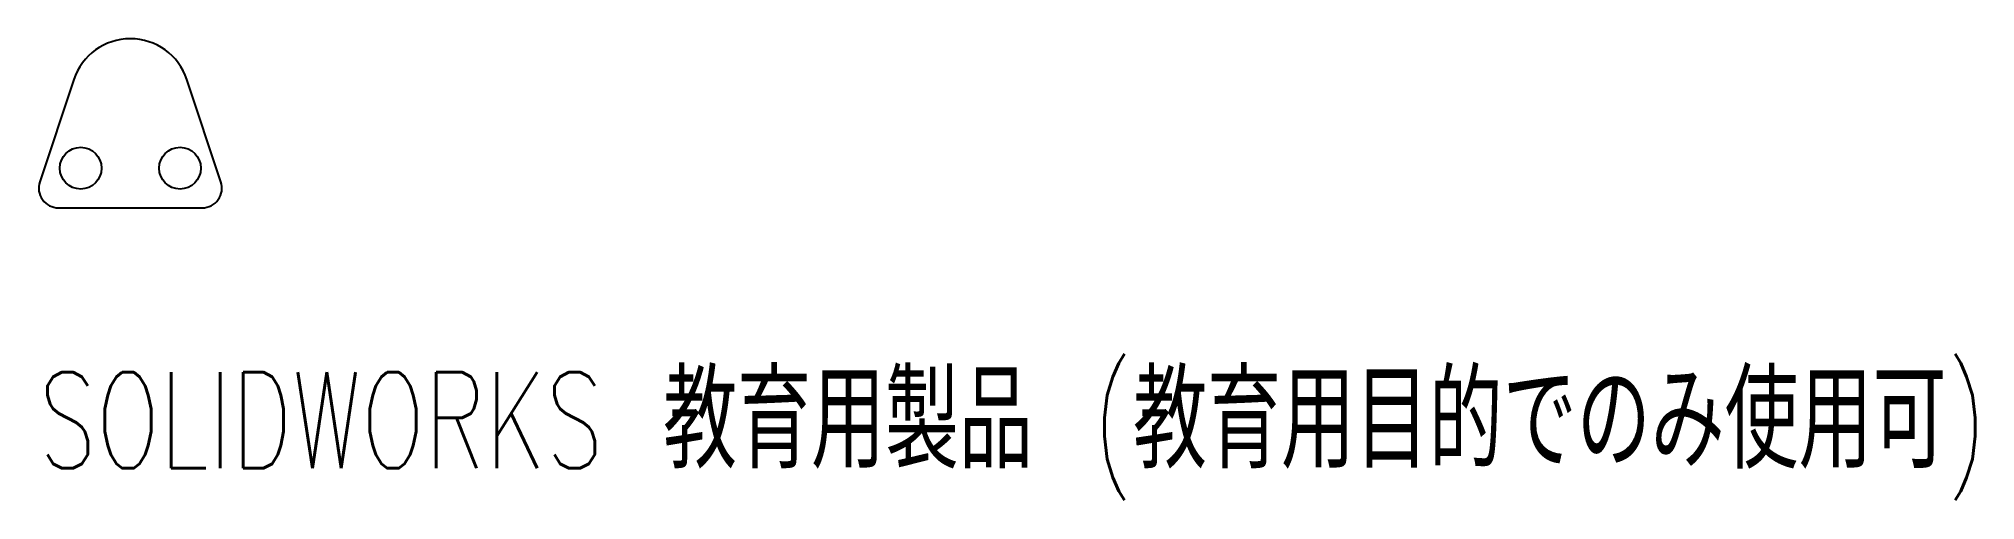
# Model space of a CAD drawing. Header units: millimetres. Extents: x -4.6 to 92.9, y -14.7 to 8.5.
import ezdxf

# ---------------------------------------------------------------- set-up
doc = ezdxf.new("R2010")
doc.units = ezdxf.units.MM
doc.styles.add('SLDTEXTSTYLE0', font='TXT', dxfattribs={"width": 0.7, "bigfont": 'bigfont'})

msp = doc.modelspace()

# ---------------------------------------------------------------- linework, layer by layer
at = {"color": 7, "linetype": 'Continuous', "lineweight": 25}
for p, q in [((-2.846, 6.462), (-4.561, 1.316)), ((4.561, 1.316), (2.846, 6.462)), ((-3.613, 0), (3.613, 0))]:
    msp.add_line(p, q, dxfattribs=at)
for centre in [(-2.5, 2), (2.5, 2)]:
    msp.add_circle(centre, 1.05, dxfattribs=at)
for centre, radius, start, end in [((0, 5.513), 3, 18.43495, 161.56505), ((-3.613, 1), 1, 161.56505, 270), ((3.613, 1), 1, 270, 18.43495)]:
    msp.add_arc(centre, radius, start, end, dxfattribs=at)

# ---------------------------------------------------------------- texts
at = {"color": 7, "linetype": 'Continuous', "insert": (-4.613, -8.27), "char_height": 4.83362, "attachment_point": 1, "style": 'SLDTEXTSTYLE0'}
msp.add_mtext('SOLIDWORKS 教育用製品 (教育用目的でのみ使用可)', dxfattribs=at)

doc.saveas('drawing.dxf')
